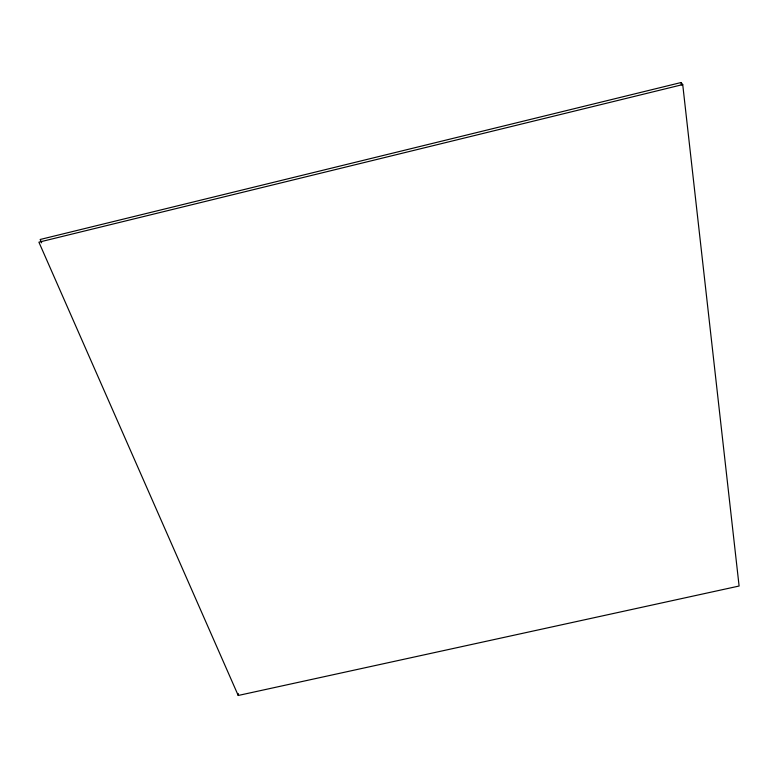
<?xml version="1.0" encoding="UTF-8"?>
<svg xmlns="http://www.w3.org/2000/svg" width="778" height="778" viewBox="0 0 778 778"><rect width="100%" height="100%" fill="white"/><g stroke="black" fill="none" stroke-linecap="round" stroke-linejoin="round"><path stroke-width="1.17" d="M41.633 242.824L40.164 239.488L681.081 82.526L682.724 84.578L739.1 586.029L238.224 695.474L238.369 693.645M682.724 84.578L38.9 242.172L238.224 695.474M681.081 82.526L681.353 84.938"/></g></svg>
